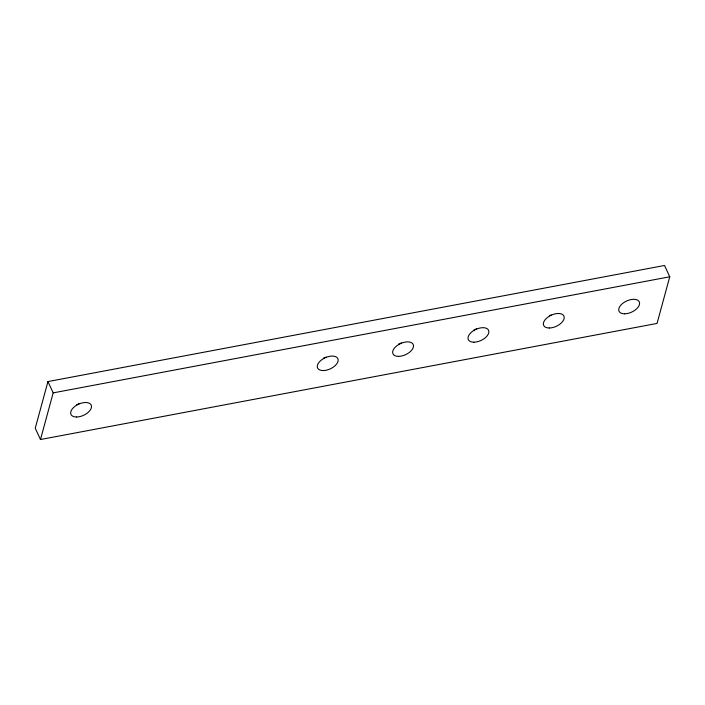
<?xml version="1.0" encoding="UTF-8"?>
<svg xmlns="http://www.w3.org/2000/svg" width="705" height="705" viewBox="0 0 705 705"><rect width="100%" height="100%" fill="white"/><g stroke="black" fill="none" stroke-linecap="round" stroke-linejoin="round"><path stroke-width="1.06" d="M47.949 381.572L35.25 428.217L40.476 439.523L657.051 323.428L669.75 276.783L664.524 265.477L47.949 381.572L53.175 392.879L40.476 439.523M53.175 392.879L669.75 276.783M401.33 342.912A11.165 6.116 -24.8 0 1 398.66 344.075M476.695 328.715A11.165 6.116 -24.8 0 1 474.024 329.887M551.178 314.959A11.165 6.116 -24.8 0 1 549.38 315.699M79.401 403.507A11.165 6.116 -24.8 0 1 76.739 404.688M325.974 357.1A11.165 6.116 -24.8 0 1 323.304 358.263M398.572 356.377A11.165 6.116 -24.8 0 0 413.482 345.441A11.165 6.116 -24.8 0 0 397.144 345.547A11.165 6.116 -24.8 0 0 398.572 356.377M473.927 342.189A11.165 6.116 -24.8 0 0 488.847 331.253A11.165 6.116 -24.8 0 0 472.509 331.35A11.165 6.116 -24.8 0 0 473.927 342.189M549.283 328.001A11.165 6.116 -24.8 0 0 564.203 317.065A11.165 6.116 -24.8 0 0 547.864 317.162A11.165 6.116 -24.8 0 0 549.283 328.001M624.648 313.813A11.165 6.116 -24.8 0 0 639.567 302.868A11.165 6.116 -24.8 0 0 623.229 302.974A11.165 6.116 -24.8 0 0 624.648 313.813M76.633 417.007A11.165 6.116 -24.8 0 0 91.491 406.036A11.165 6.116 -24.8 0 0 75.109 406.212A11.165 6.116 -24.8 0 0 76.633 417.007M323.207 370.574A11.165 6.116 -24.8 0 0 338.127 359.629A11.165 6.116 -24.8 0 0 321.788 359.735A11.165 6.116 -24.8 0 0 323.207 370.574"/></g></svg>
